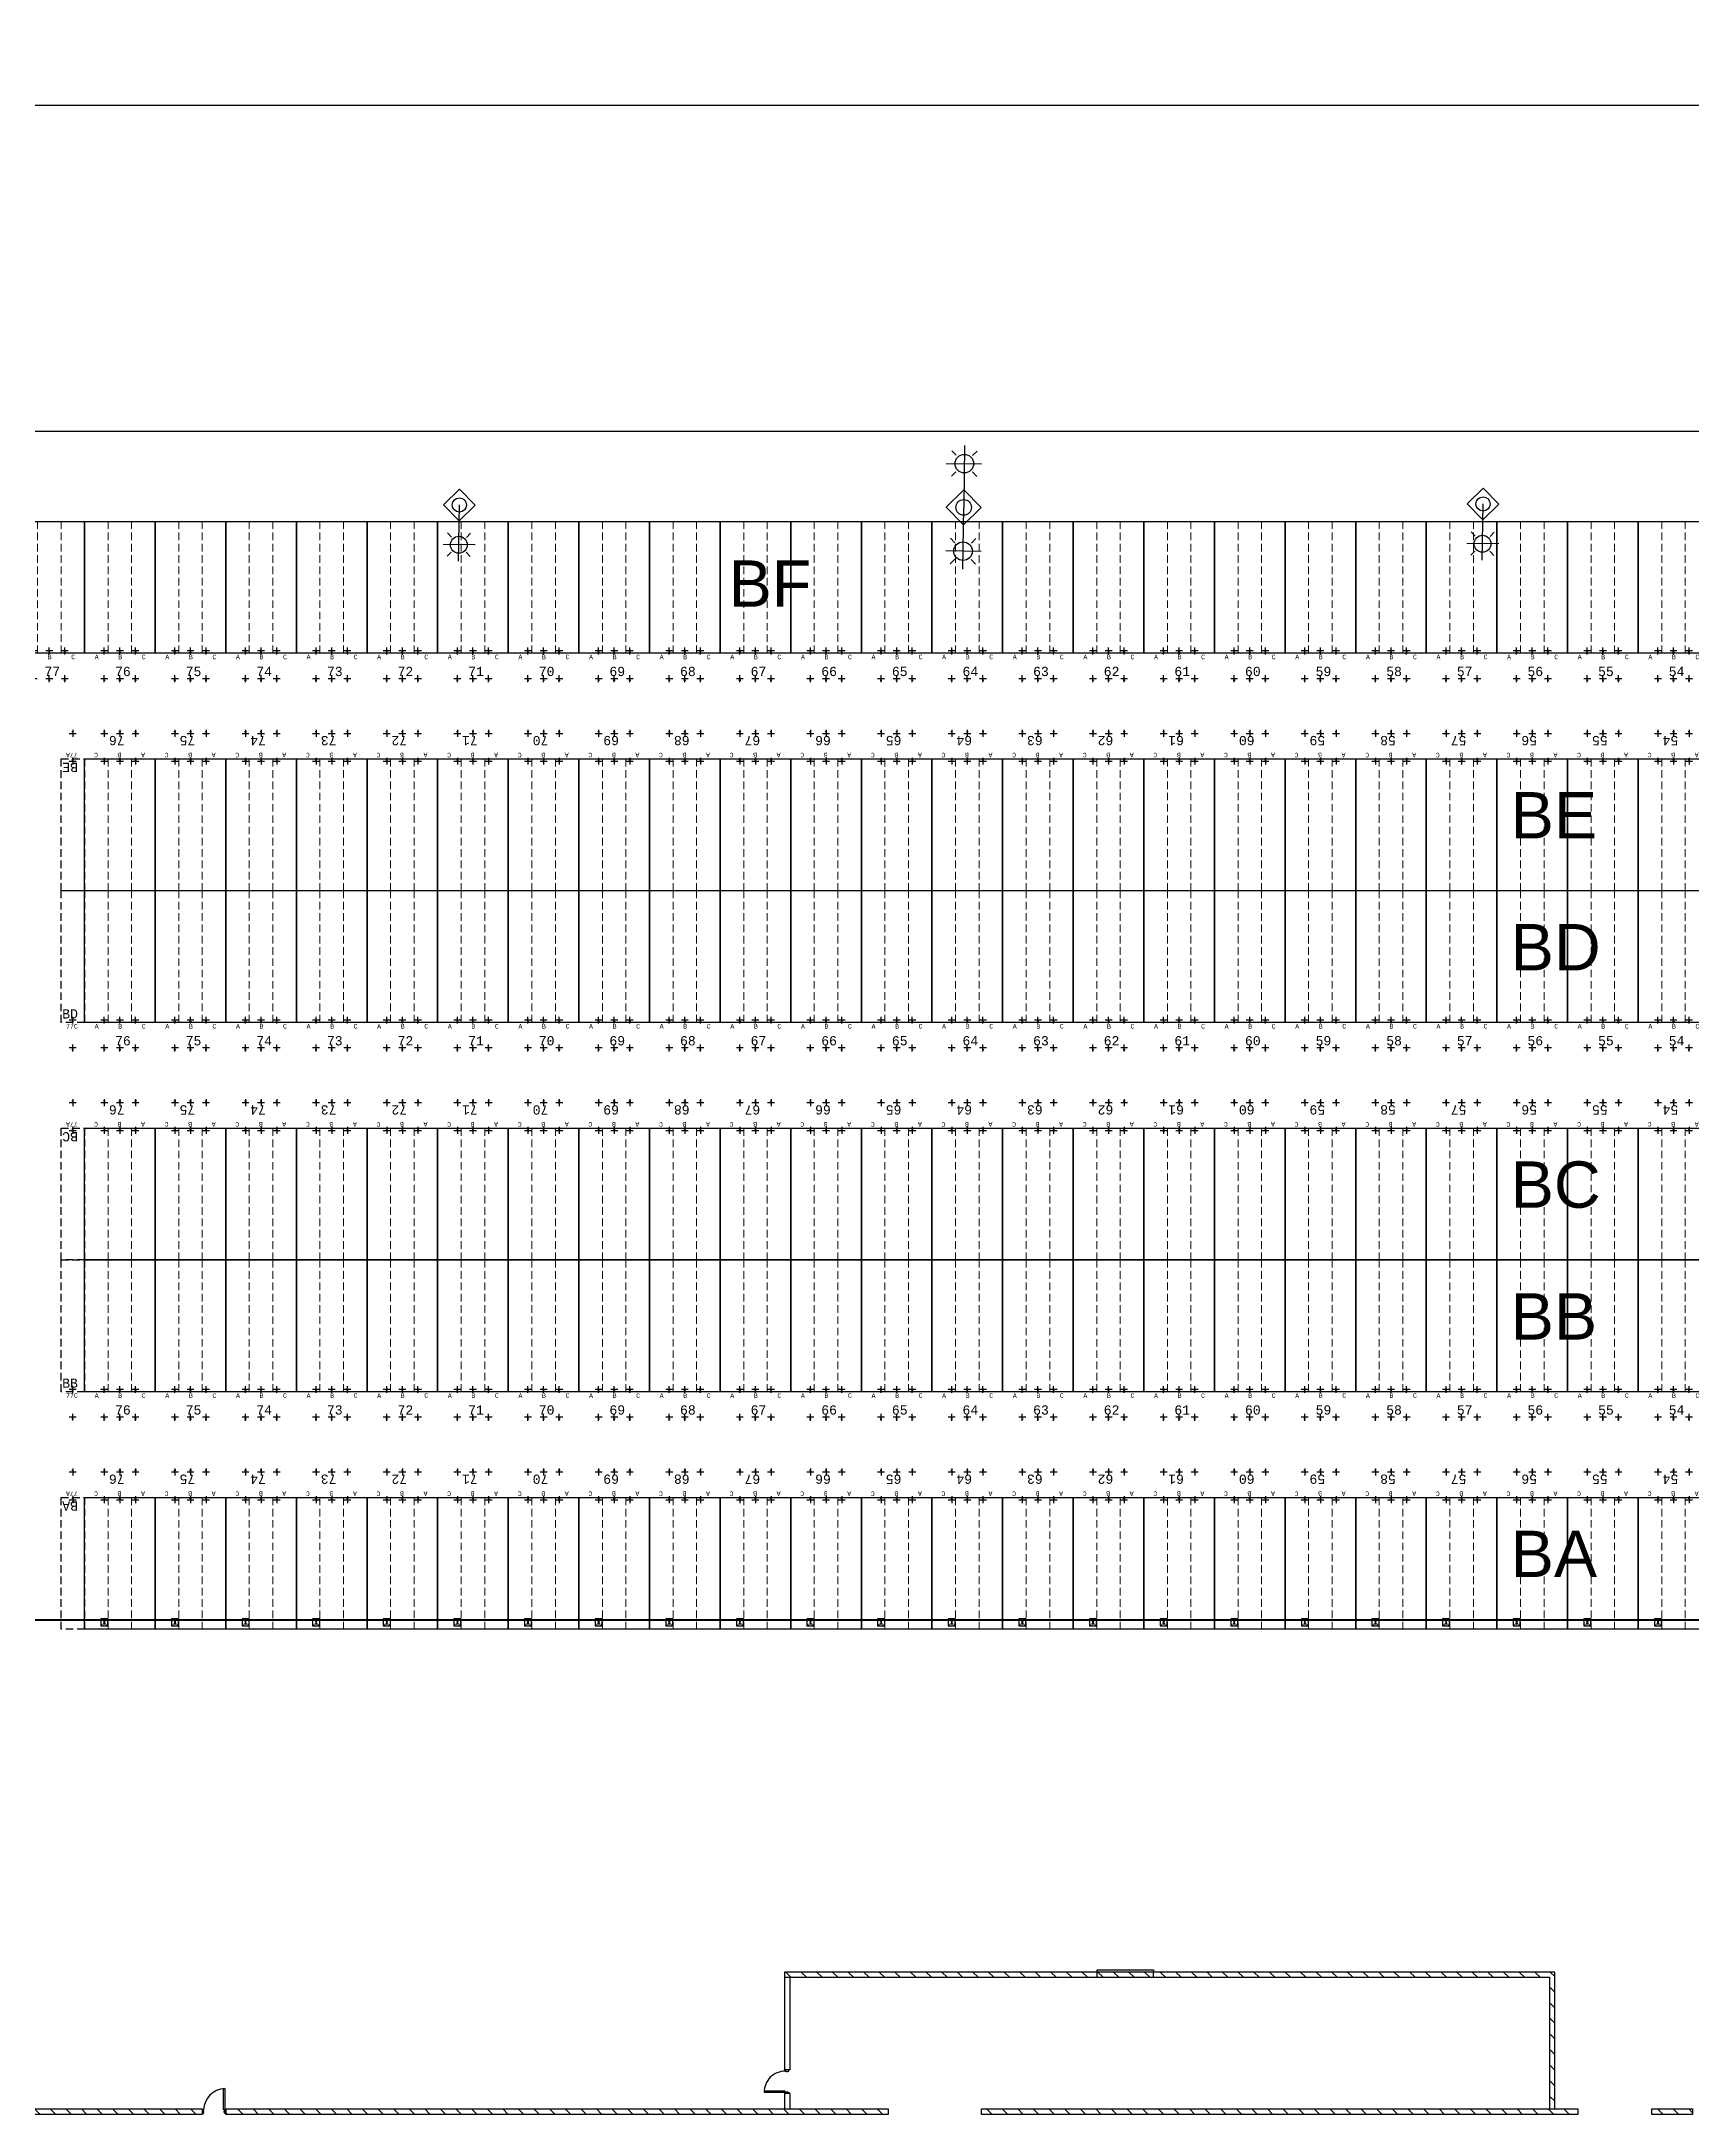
# Model space of a CAD drawing. Header units: inches. Extents: x -233729 to 737493, y -275239 to 196021.
# Drawn here: x 182026 to 253287, y -72686 to 16782 of the extents above; entities that cross this region are included whole.
import ezdxf

# ---------------------------------------------------------------- set-up
doc = ezdxf.new("R2010")
doc.units = ezdxf.units.IN
doc.header["$MEASUREMENT"] = 0
doc.linetypes.add('DASHDOT', pattern=[1.1, 0.7, -0.19, 0.02, -0.19])
doc.linetypes.add('DASHED', pattern=[0.75, 0.5, -0.25])
for name, color, linetype in [('_FL_EXT_ELECTRICAL', 252, 'Continuous'), ('_FL_FAC_SAFETY', 2, 'Continuous'), ('_FL_FAC_WALLS', 252, 'Continuous'), ('Bin location transponder', 250, 'Continuous'), ('WF_numbers', 6, 'Continuous')]:
    doc.layers.add(name, color=color, linetype=linetype)
for name, color, linetype, lineweight in [('WF buffer', 1, 'DASHED', 30), ('WF dimensions', 3, 'Continuous', 30), ('WF dimentions', 3, 'Continuous', 30), ('WF transponder', 3, 'Continuous', 30), ('WF_bay', 5, 'Continuous', 30), ('WF_sketch_stock_areas', 30, 'Continuous', 30), ('WF_text', 252, 'Continuous', 30)]:
    doc.layers.add(name, color=color, linetype=linetype, lineweight=lineweight)
doc.styles.add('WF_txt', font='consola.ttf')
doc.styles.add('WF_txt_notes', font='arial.ttf')
doc.dimstyles.new('DIM_50', dxfattribs={"dimscale": 50, "dimtxt": 5, "dimasz": 5, "dimexe": 2, "dimexo": 2, "dimgap": 1.1, "dimtad": 1, "dimtoh": 1, "dimdec": 3, "dimlfac": 0.001, "dimdsep": 46, "dimtxsty": 'WF_txt', "dimcen": 3, "dimclrd": 256, "dimclre": 256, "dimclrt": 7, "dimadec": 1, "dimazin": 0, "dimtfac": 1, "dimtdec": 3, "dimtmove": 0, "dimatfit": 3, "dimfxl": 10, "dimtolj": 1, "dimtzin": 0, "dimlwd": -1, "dimlwe": -1, "dimarcsym": 0})
pattern_1 = [(135, (830121.37, -942425.77), (-336.7596, -336.7596), [])]

# ---------------------------------------------------------------- blocks, each defined once
blk = doc.blocks.new('*U155')
at = {"color": 0}
for points in [[(1165, 896), (1165, 845), (250, 845), (250, 896)], [(1216, 896), (1165, 896), (1165, 947), (1317, 947), (1317, 896), (1279, 896), (1279, 880), (1216, 880)], [(1216, -19), (1165, -19), (1165, -69), (1317, -69), (1317, -19), (1279, -19), (1279, -3), (1216, -3)]]:
    blk.add_lwpolyline(points, close=True, dxfattribs=at)
blk.add_arc((1201, 932), 951, 182.19014, 267.80986, dxfattribs=at)
blk = doc.blocks.new('DOOR')
at = {"layer": '_FL_FAC_WALLS', "color": 0}
for p, q in [((35115, 41535), (35115, 41585)), ((35115, 41585), (35268, 41585)), ((35153, 41535), (35115, 41535)), ((35153, 41519), (35153, 41535)), ((35217, 41519), (35153, 41519)), ((35268, 41535), (35217, 41535)), ((35217, 41535), (35217, 41519)), ((35268, 41585), (35268, 41519)), ((36182, 41535), (35268, 41535)), ((35268, 41535), (35268, 41484)), ((35268, 41519), (35268, 41535)), ((35268, 41484), (36182, 41484)), ((36182, 41484), (36182, 41535)), ((35153, 40620), (35115, 40620)), ((35115, 40620), (35115, 40569)), ((35115, 40569), (35268, 40569)), ((35217, 40636), (35153, 40636)), ((35153, 40636), (35153, 40620)), ((35217, 40620), (35217, 40636)), ((35268, 40620), (35217, 40620)), ((35268, 40569), (35268, 40620))]:
    blk.add_line(p, q, dxfattribs=at)
blk.add_arc((35268, 41535), 914, 270, 0, dxfattribs=at)
blk = doc.blocks.new('FL_Building')
at = {"transparency": 33554687}
h = blk.add_hatch(dxfattribs=at)
h.set_pattern_fill('ANSI31', color=253, scale=150, angle=90)
h.set_pattern_definition([(135, (830121.37, -942489.27), (-336.7596, -336.7596), [])])
h.paths.add_polyline_path([(2134012, -151044), (2134012, -156724), (2134241, -156724), (2134241, -150815), (2134012, -150815), (2101221, -150815), (2100992, -150815), (2100992, -150999), (2101221, -150999), (2101221, -151044)])
h = blk.add_hatch(dxfattribs=at)
h.set_pattern_fill('ANSI31', color=253, scale=150, angle=90)
h.set_pattern_definition(pattern_1)
h.paths.add_polyline_path([(2041124, -156724), (2075868, -156724), (2075868, -156966), (2041124, -156966)])
h = blk.add_hatch(dxfattribs=at)
h.set_pattern_fill('ANSI31', color=253, scale=150, angle=90)
h.set_pattern_definition(pattern_1)
h.paths.add_polyline_path([(2076884, -156724), (2105466, -156724), (2105466, -156966), (2076884, -156966)])
h = blk.add_hatch(dxfattribs=at)
h.set_pattern_fill('ANSI31', color=253, scale=150, angle=90)
h.set_pattern_definition(pattern_1)
h.paths.add_polyline_path([(2109504, -156724), (2135234, -156724), (2135234, -156966), (2109504, -156966)])
h = blk.add_hatch(dxfattribs=at)
h.set_pattern_fill('ANSI31', color=253, scale=150, angle=90)
h.set_pattern_definition(pattern_1)
h.paths.add_polyline_path([(2138435, -156724), (2140187, -156724), (2140187, -156966), (2138435, -156966)])
at = {"color": 0}
for p, q in [((2100992, -151044), (2100992, -155040)), ((2101221, -151044), (2101221, -155040)), ((2100992, -156056), (2100992, -156724)), ((2101221, -156056), (2101221, -156724))]:
    blk.add_line(p, q, dxfattribs=at)
for p, q in [((2114489, -150815), (2114489, -150714)), ((2114489, -150714), (2116927, -150714)), ((2114489, -151044), (2114489, -150815)), ((2116927, -150714), (2116927, -150815)), ((2116927, -151044), (2116927, -150815)), ((2101221, -155040), (2100992, -155040)), ((2101221, -156056), (2100992, -156056))]:
    blk.add_line(p, q)
for points in [[(2134012, -151044), (2134012, -156724), (2134241, -156724), (2134241, -150815), (2134012, -150815), (2101221, -150815), (2100992, -150815), (2100992, -151044), (2101221, -151044), (2101221, -151044)], [(2041124, -156724), (2075868, -156724), (2075868, -156966), (2041124, -156966)], [(2076884, -156724), (2105466, -156724), (2105466, -156966), (2076884, -156966)], [(2109504, -156724), (2135234, -156724), (2135234, -156966), (2109504, -156966)], [(2138435, -156724), (2140187, -156724), (2140187, -156966), (2138435, -156966)]]:
    blk.add_lwpolyline(points, close=True, dxfattribs=at)
at = {"color": 0, "rotation": 270}
blk.add_blockref('*U155', (2075938, -155598), dxfattribs=at)
at = {"layer": '_FL_FAC_WALLS', "linetype": 'DASHDOT', "rotation": 179.9999999999999}
blk.add_blockref('DOOR', (2136298, -114471), dxfattribs=at)
blk = doc.blocks.new('A$C667968a6')
at = {"layer": '_FL_FAC_WALLS', "linetype": 'Continuous', "lineweight": -3}
blk.add_blockref('FL_Building', (-2249814, 156686), dxfattribs=at)
blk = doc.blocks.new('LS1')
at = {"color": 0}
for p, q in [((-0.0531, 0.2353), (-0.0342, 0.2164)), ((0, 0.2573), (0, 0)), ((0.0531, 0.2353), (0.0342, 0.2164)), ((-0.0751, 0.1822), (0.0722, 0.1822)), ((-0.0342, 0.148), (-0.0531, 0.1291)), ((0.0342, 0.148), (0.0531, 0.1291))]:
    blk.add_line(p, q, dxfattribs=at)
at = {"color": 0, "flags": 128}
blk.add_lwpolyline([(0, 0.0726), (-0.0726, 0), (0, -0.0726), (0.0726, 0)], close=True, dxfattribs=at)
at = {"color": 0}
for centre, radius in [((0, 0.1822), 0.0387), ((0, 0), 0.0324)]:
    blk.add_circle(centre, radius, dxfattribs=at)
blk = doc.blocks.new('*U12', base_point=(1597861.429, 828707.244, 567.354))
at = {"xscale": 30.92178326998604, "yscale": 30.92178326998604, "zscale": 30.92178326998604, "rotation": 260}
blk.add_blockref('LS1', (1597861.429, 828707.244, 567.354), dxfattribs=at)
blk = doc.blocks.new('*U15', base_point=(1597884.382, 828850.374, 561.284))
at = {"xscale": 30.92178326998604, "yscale": 30.92178326998604, "zscale": 30.92178326998604, "rotation": 260}
blk.add_blockref('LS1', (1597884.382, 828850.374, 561.284), dxfattribs=at)
blk = doc.blocks.new('LS2')
for p, q in [((-0.0751, 0.1822), (0.0722, 0.1822)), ((-0.0531, 0.2353), (-0.0342, 0.2164)), ((0, 0.2573), (0, 0)), ((0.0531, 0.2353), (0.0342, 0.2164)), ((-0.0342, 0.148), (-0.0531, 0.1291)), ((0.0342, 0.148), (0.0531, 0.1291)), ((0, -0.2573), (0, 0)), ((-0.0342, -0.148), (-0.0531, -0.1291)), ((0.0342, -0.148), (0.0531, -0.1291)), ((0.0751, -0.1822), (-0.0722, -0.1822)), ((-0.0531, -0.2353), (-0.0342, -0.2164)), ((0.0531, -0.2353), (0.0342, -0.2164))]:
    blk.add_line(p, q)
at = {"flags": 128}
blk.add_lwpolyline([(0, 0.0726), (-0.0726, 0), (0, -0.0726), (0.0726, 0)], close=True, dxfattribs=at)
for centre, radius in [((0, 0.1822), 0.0387), ((0, 0), 0.0324), ((0, -0.1822), 0.0387)]:
    blk.add_circle(centre, radius)
blk = doc.blocks.new('*U16', base_point=(1597873.149, 828777.689, 568.179))
at = {"xscale": 34.01107394007052, "yscale": 34.01107394007052, "zscale": 34.01107394007052, "rotation": 260}
blk.add_blockref('LS2', (1597873.149, 828777.689, 568.179), dxfattribs=at)
blk = doc.blocks.new('Ext. Safety Rail_Top')
at = {"color": 0}
for points in [[(51, 279.9), (51, 228.9), (-115875, 228.9), (-115875, 279.9)], [(-79095.6, 0), (-79095.6, 304.8), (-79400.4, 304.8), (-79400.4, 0)], [(-76047.6, 0), (-76047.6, 304.8), (-76352.4, 304.8), (-76352.4, 0)], [(-72999.6, 0), (-72999.6, 304.8), (-73304.4, 304.8), (-73304.4, 0)], [(-69951.6, 0), (-69951.6, 304.8), (-70256.4, 304.8), (-70256.4, 0)], [(-66903.6, 0), (-66903.6, 304.8), (-67208.4, 304.8), (-67208.4, 0)], [(-63855.6, 0), (-63855.6, 304.8), (-64160.4, 304.8), (-64160.4, 0)], [(-60807.6, 0), (-60807.6, 304.8), (-61112.4, 304.8), (-61112.4, 0)], [(-57759.6, 0), (-57759.6, 304.8), (-58064.4, 304.8), (-58064.4, 0)], [(-54711.6, 0), (-54711.6, 304.8), (-55016.4, 304.8), (-55016.4, 0)], [(-51663.6, 0), (-51663.6, 304.8), (-51968.4, 304.8), (-51968.4, 0)], [(-48615.6, 0), (-48615.6, 304.8), (-48920.4, 304.8), (-48920.4, 0)], [(-45567.6, 0), (-45567.6, 304.8), (-45872.4, 304.8), (-45872.4, 0)], [(-42519.6, 0), (-42519.6, 304.8), (-42824.4, 304.8), (-42824.4, 0)], [(-39471.6, 0), (-39471.6, 304.8), (-39776.4, 304.8), (-39776.4, 0)], [(-36423.6, 0), (-36423.6, 304.8), (-36728.4, 304.8), (-36728.4, 0)], [(-33375.6, 0), (-33375.6, 304.8), (-33680.4, 304.8), (-33680.4, 0)], [(-30327.6, 0), (-30327.6, 304.8), (-30632.4, 304.8), (-30632.4, 0)], [(-27279.6, 0), (-27279.6, 304.8), (-27584.4, 304.8), (-27584.4, 0)], [(-24231.6, 0), (-24231.6, 304.8), (-24536.4, 304.8), (-24536.4, 0)], [(-21183.6, 0), (-21183.6, 304.8), (-21488.4, 304.8), (-21488.4, 0)], [(-18135.6, 0), (-18135.6, 304.8), (-18440.4, 304.8), (-18440.4, 0)], [(-15087.6, 0), (-15087.6, 304.8), (-15392.4, 304.8), (-15392.4, 0)], [(-12039.6, 0), (-12039.6, 304.8), (-12344.4, 304.8), (-12344.4, 0)]]:
    blk.add_lwpolyline(points, close=True, dxfattribs=at)
for points in [[(-79299, 83.01), (-79256.92, 83.01, 0.41421356), (-79250.92, 89.01), (-79250.92, 215.79, 0.41421356), (-79256.92, 221.79), (-79299, 221.79), (-79299, 228.9), (-79197, 228.9), (-79197, 221.79), (-79239.08, 221.79, 0.41421356), (-79245.08, 215.79), (-79245.08, 89.01, 0.41421356), (-79239.08, 83.01), (-79197, 83.01), (-79197, 75.9), (-79299, 75.9)], [(-76251, 83.01), (-76208.92, 83.01, 0.41421356), (-76202.92, 89.01), (-76202.92, 215.79, 0.41421356), (-76208.92, 221.79), (-76251, 221.79), (-76251, 228.9), (-76149, 228.9), (-76149, 221.79), (-76191.08, 221.79, 0.41421356), (-76197.08, 215.79), (-76197.08, 89.01, 0.41421356), (-76191.08, 83.01), (-76149, 83.01), (-76149, 75.9), (-76251, 75.9)], [(-73203, 83.01), (-73160.92, 83.01, 0.41421356), (-73154.92, 89.01), (-73154.92, 215.79, 0.41421356), (-73160.92, 221.79), (-73203, 221.79), (-73203, 228.9), (-73101, 228.9), (-73101, 221.79), (-73143.08, 221.79, 0.41421356), (-73149.08, 215.79), (-73149.08, 89.01, 0.41421356), (-73143.08, 83.01), (-73101, 83.01), (-73101, 75.9), (-73203, 75.9)], [(-70155, 83.01), (-70112.92, 83.01, 0.41421356), (-70106.92, 89.01), (-70106.92, 215.79, 0.41421356), (-70112.92, 221.79), (-70155, 221.79), (-70155, 228.9), (-70053, 228.9), (-70053, 221.79), (-70095.08, 221.79, 0.41421356), (-70101.08, 215.79), (-70101.08, 89.01, 0.41421356), (-70095.08, 83.01), (-70053, 83.01), (-70053, 75.9), (-70155, 75.9)], [(-67107, 83.01), (-67064.92, 83.01, 0.41421356), (-67058.92, 89.01), (-67058.92, 215.79, 0.41421356), (-67064.92, 221.79), (-67107, 221.79), (-67107, 228.9), (-67005, 228.9), (-67005, 221.79), (-67047.08, 221.79, 0.41421356), (-67053.08, 215.79), (-67053.08, 89.01, 0.41421356), (-67047.08, 83.01), (-67005, 83.01), (-67005, 75.9), (-67107, 75.9)], [(-64059, 83.01), (-64016.92, 83.01, 0.41421356), (-64010.92, 89.01), (-64010.92, 215.79, 0.41421356), (-64016.92, 221.79), (-64059, 221.79), (-64059, 228.9), (-63957, 228.9), (-63957, 221.79), (-63999.08, 221.79, 0.41421356), (-64005.08, 215.79), (-64005.08, 89.01, 0.41421356), (-63999.08, 83.01), (-63957, 83.01), (-63957, 75.9), (-64059, 75.9)], [(-61011, 83.01), (-60968.92, 83.01, 0.41421356), (-60962.92, 89.01), (-60962.92, 215.79, 0.41421356), (-60968.92, 221.79), (-61011, 221.79), (-61011, 228.9), (-60909, 228.9), (-60909, 221.79), (-60951.08, 221.79, 0.41421356), (-60957.08, 215.79), (-60957.08, 89.01, 0.41421356), (-60951.08, 83.01), (-60909, 83.01), (-60909, 75.9), (-61011, 75.9)], [(-57963, 83.01), (-57920.92, 83.01, 0.41421356), (-57914.92, 89.01), (-57914.92, 215.79, 0.41421356), (-57920.92, 221.79), (-57963, 221.79), (-57963, 228.9), (-57861, 228.9), (-57861, 221.79), (-57903.08, 221.79, 0.41421356), (-57909.08, 215.79), (-57909.08, 89.01, 0.41421356), (-57903.08, 83.01), (-57861, 83.01), (-57861, 75.9), (-57963, 75.9)], [(-54915, 83.01), (-54872.92, 83.01, 0.41421356), (-54866.92, 89.01), (-54866.92, 215.79, 0.41421356), (-54872.92, 221.79), (-54915, 221.79), (-54915, 228.9), (-54813, 228.9), (-54813, 221.79), (-54855.08, 221.79, 0.41421356), (-54861.08, 215.79), (-54861.08, 89.01, 0.41421356), (-54855.08, 83.01), (-54813, 83.01), (-54813, 75.9), (-54915, 75.9)], [(-51867, 83.01), (-51824.92, 83.01, 0.41421356), (-51818.92, 89.01), (-51818.92, 215.79, 0.41421356), (-51824.92, 221.79), (-51867, 221.79), (-51867, 228.9), (-51765, 228.9), (-51765, 221.79), (-51807.08, 221.79, 0.41421356), (-51813.08, 215.79), (-51813.08, 89.01, 0.41421356), (-51807.08, 83.01), (-51765, 83.01), (-51765, 75.9), (-51867, 75.9)], [(-48819, 83.01), (-48776.92, 83.01, 0.41421356), (-48770.92, 89.01), (-48770.92, 215.79, 0.41421356), (-48776.92, 221.79), (-48819, 221.79), (-48819, 228.9), (-48717, 228.9), (-48717, 221.79), (-48759.08, 221.79, 0.41421356), (-48765.08, 215.79), (-48765.08, 89.01, 0.41421356), (-48759.08, 83.01), (-48717, 83.01), (-48717, 75.9), (-48819, 75.9)], [(-45771, 83.01), (-45728.92, 83.01, 0.41421356), (-45722.92, 89.01), (-45722.92, 215.79, 0.41421356), (-45728.92, 221.79), (-45771, 221.79), (-45771, 228.9), (-45669, 228.9), (-45669, 221.79), (-45711.08, 221.79, 0.41421356), (-45717.08, 215.79), (-45717.08, 89.01, 0.41421356), (-45711.08, 83.01), (-45669, 83.01), (-45669, 75.9), (-45771, 75.9)], [(-42723, 83.01), (-42680.92, 83.01, 0.41421356), (-42674.92, 89.01), (-42674.92, 215.79, 0.41421356), (-42680.92, 221.79), (-42723, 221.79), (-42723, 228.9), (-42621, 228.9), (-42621, 221.79), (-42663.08, 221.79, 0.41421356), (-42669.08, 215.79), (-42669.08, 89.01, 0.41421356), (-42663.08, 83.01), (-42621, 83.01), (-42621, 75.9), (-42723, 75.9)], [(-39675, 83.01), (-39632.92, 83.01, 0.41421356), (-39626.92, 89.01), (-39626.92, 215.79, 0.41421356), (-39632.92, 221.79), (-39675, 221.79), (-39675, 228.9), (-39573, 228.9), (-39573, 221.79), (-39615.08, 221.79, 0.41421356), (-39621.08, 215.79), (-39621.08, 89.01, 0.41421356), (-39615.08, 83.01), (-39573, 83.01), (-39573, 75.9), (-39675, 75.9)], [(-36627, 83.01), (-36584.92, 83.01, 0.41421356), (-36578.92, 89.01), (-36578.92, 215.79, 0.41421356), (-36584.92, 221.79), (-36627, 221.79), (-36627, 228.9), (-36525, 228.9), (-36525, 221.79), (-36567.08, 221.79, 0.41421356), (-36573.08, 215.79), (-36573.08, 89.01, 0.41421356), (-36567.08, 83.01), (-36525, 83.01), (-36525, 75.9), (-36627, 75.9)], [(-33579, 83.01), (-33536.92, 83.01, 0.41421356), (-33530.92, 89.01), (-33530.92, 215.79, 0.41421356), (-33536.92, 221.79), (-33579, 221.79), (-33579, 228.9), (-33477, 228.9), (-33477, 221.79), (-33519.08, 221.79, 0.41421356), (-33525.08, 215.79), (-33525.08, 89.01, 0.41421356), (-33519.08, 83.01), (-33477, 83.01), (-33477, 75.9), (-33579, 75.9)], [(-30531, 83.01), (-30488.92, 83.01, 0.41421356), (-30482.92, 89.01), (-30482.92, 215.79, 0.41421356), (-30488.92, 221.79), (-30531, 221.79), (-30531, 228.9), (-30429, 228.9), (-30429, 221.79), (-30471.08, 221.79, 0.41421356), (-30477.08, 215.79), (-30477.08, 89.01, 0.41421356), (-30471.08, 83.01), (-30429, 83.01), (-30429, 75.9), (-30531, 75.9)], [(-27483, 83.01), (-27440.92, 83.01, 0.41421356), (-27434.92, 89.01), (-27434.92, 215.79, 0.41421356), (-27440.92, 221.79), (-27483, 221.79), (-27483, 228.9), (-27381, 228.9), (-27381, 221.79), (-27423.08, 221.79, 0.41421356), (-27429.08, 215.79), (-27429.08, 89.01, 0.41421356), (-27423.08, 83.01), (-27381, 83.01), (-27381, 75.9), (-27483, 75.9)], [(-24435, 83.01), (-24392.92, 83.01, 0.41421356), (-24386.92, 89.01), (-24386.92, 215.79, 0.41421356), (-24392.92, 221.79), (-24435, 221.79), (-24435, 228.9), (-24333, 228.9), (-24333, 221.79), (-24375.08, 221.79, 0.41421356), (-24381.08, 215.79), (-24381.08, 89.01, 0.41421356), (-24375.08, 83.01), (-24333, 83.01), (-24333, 75.9), (-24435, 75.9)], [(-21387, 83.01), (-21344.92, 83.01, 0.41421356), (-21338.92, 89.01), (-21338.92, 215.79, 0.41421356), (-21344.92, 221.79), (-21387, 221.79), (-21387, 228.9), (-21285, 228.9), (-21285, 221.79), (-21327.08, 221.79, 0.41421356), (-21333.08, 215.79), (-21333.08, 89.01, 0.41421356), (-21327.08, 83.01), (-21285, 83.01), (-21285, 75.9), (-21387, 75.9)], [(-18339, 83.01), (-18296.92, 83.01, 0.41421356), (-18290.92, 89.01), (-18290.92, 215.79, 0.41421356), (-18296.92, 221.79), (-18339, 221.79), (-18339, 228.9), (-18237, 228.9), (-18237, 221.79), (-18279.08, 221.79, 0.41421356), (-18285.08, 215.79), (-18285.08, 89.01, 0.41421356), (-18279.08, 83.01), (-18237, 83.01), (-18237, 75.9), (-18339, 75.9)], [(-15291, 83.01), (-15248.92, 83.01, 0.41421356), (-15242.92, 89.01), (-15242.92, 215.79, 0.41421356), (-15248.92, 221.79), (-15291, 221.79), (-15291, 228.9), (-15189, 228.9), (-15189, 221.79), (-15231.08, 221.79, 0.41421356), (-15237.08, 215.79), (-15237.08, 89.01, 0.41421356), (-15231.08, 83.01), (-15189, 83.01), (-15189, 75.9), (-15291, 75.9)], [(-12243, 83.01), (-12200.92, 83.01, 0.41421356), (-12194.92, 89.01), (-12194.92, 215.79, 0.41421356), (-12200.92, 221.79), (-12243, 221.79), (-12243, 228.9), (-12141, 228.9), (-12141, 221.79), (-12183.08, 221.79, 0.41421356), (-12189.08, 215.79), (-12189.08, 89.01, 0.41421356), (-12183.08, 83.01), (-12141, 83.01), (-12141, 75.9), (-12243, 75.9)]]:
    blk.add_lwpolyline(points, format="xyb", close=True, dxfattribs=at)
for centre in [(-79362.3, 266.7), (-79362.3, 38.1), (-79133.7, 266.7), (-79133.7, 38.1), (-76314.3, 266.7), (-76314.3, 38.1), (-76085.7, 266.7), (-76085.7, 38.1), (-73266.3, 266.7), (-73266.3, 38.1), (-73037.7, 266.7), (-73037.7, 38.1), (-70218.3, 266.7), (-70218.3, 38.1), (-69989.7, 266.7), (-69989.7, 38.1), (-67170.3, 266.7), (-67170.3, 38.1), (-66941.7, 266.7), (-66941.7, 38.1), (-64122.3, 266.7), (-64122.3, 38.1), (-63893.7, 266.7), (-63893.7, 38.1), (-61074.3, 266.7), (-61074.3, 38.1), (-60845.7, 266.7), (-60845.7, 38.1), (-58026.3, 266.7), (-58026.3, 38.1), (-57797.7, 266.7), (-57797.7, 38.1), (-54978.3, 266.7), (-54978.3, 38.1), (-54749.7, 266.7), (-54749.7, 38.1), (-51930.3, 266.7), (-51930.3, 38.1), (-51701.7, 266.7), (-51701.7, 38.1), (-48882.3, 266.7), (-48882.3, 38.1), (-48653.7, 266.7), (-48653.7, 38.1), (-45834.3, 266.7), (-45834.3, 38.1), (-45605.7, 266.7), (-45605.7, 38.1), (-42786.3, 266.7), (-42786.3, 38.1), (-42557.7, 266.7), (-42557.7, 38.1), (-39738.3, 266.7), (-39738.3, 38.1), (-39509.7, 266.7), (-39509.7, 38.1), (-36690.3, 266.7), (-36690.3, 38.1), (-36461.7, 266.7), (-36461.7, 38.1), (-33642.3, 266.7), (-33642.3, 38.1), (-33413.7, 266.7), (-33413.7, 38.1), (-30594.3, 266.7), (-30594.3, 38.1), (-30365.7, 266.7), (-30365.7, 38.1), (-27546.3, 266.7), (-27546.3, 38.1), (-27317.7, 266.7), (-27317.7, 38.1), (-24498.3, 266.7), (-24498.3, 38.1), (-24269.7, 266.7), (-24269.7, 38.1), (-21450.3, 266.7), (-21450.3, 38.1), (-21221.7, 266.7), (-21221.7, 38.1), (-18402.3, 266.7), (-18402.3, 38.1), (-18173.7, 266.7), (-18173.7, 38.1), (-15354.3, 266.7), (-15354.3, 38.1), (-15125.7, 266.7), (-15125.7, 38.1), (-12306.3, 266.7), (-12306.3, 38.1), (-12077.7, 266.7), (-12077.7, 38.1)]:
    blk.add_circle(centre, 12.7, dxfattribs=at)
blk = doc.blocks.new('Bin location transponder')
at = {"layer": 'Bin location transponder', "color": 3, "lineweight": 30}
for p, q in [((-600, 0), (600, 0)), ((-150, 300), (150, 300)), ((0, 600), (0, -600))]:
    blk.add_line(p, q, dxfattribs=at)
blk = doc.blocks.new('WF 120x224in bay')
at = {"layer": 'WF_bay', "linetype": 'DASHED', "lineweight": 5, "ltscale": 650}
for p, q in [((1016, 5690), (1016, 0)), ((2032, 5690), (2032, 0))]:
    blk.add_line(p, q, dxfattribs=at)
at = {"layer": 'WF_bay'}
blk.add_lwpolyline([(0, 5690), (3048, 5690), (3048, 0), (0, 0)], close=True, dxfattribs=at)
at = {"layer": 'WF transponder', "xscale": 0.25, "yscale": 0.25, "zscale": 0.25, "rotation": 180.0000000062352}
for p in [(850, 100), (1524, 100), (2198, 100), (850, -1100), (1524, -1100), (2198, -1100)]:
    blk.add_blockref('Bin location transponder', p, dxfattribs=at)
at = {"layer": 'WF_numbers', "linetype": 'DASHED', "char_height": 200, "attachment_point": 1, "rotation": 0, "style": 'WF_txt'}
for s, insert in [('A', (439, -62, -723)), ('B', (1455, -62, -723)), ('C', (2471, -62, -723))]:
    blk.add_mtext_dynamic_manual_height_columns(s, width=423.53, gutter_width=2118, heights=[0], dxfattribs=dict(at, insert=insert))
blk = doc.blocks.new('WF 40x224in buffer')
at = {"layer": 'WF buffer', "ltscale": 650}
blk.add_lwpolyline([(0, 5690), (1016, 5690), (1016, 0), (0, 0)], close=True, dxfattribs=at)
at = {"layer": 'WF transponder', "xscale": 0.25, "yscale": 0.25, "zscale": 0.25, "rotation": 180.0000000062352}
for p in [(508, 100), (508, -1100)]:
    blk.add_blockref('Bin location transponder', p, dxfattribs=at)
blk = doc.blocks.new('*D195')
at = {"layer": 'WF dimentions', "transparency": 16777216}
for p, q in [((-233, -3519), (-233, 70)), ((351372, -3834), (351372, 70)), ((17, -30), (351122, -30))]:
    blk.add_line(p, q, dxfattribs=at)
for points in [[(17, 12), (17, -71), (-233, -30)], [(351122, 12), (351122, -71), (351372, -30)]]:
    blk.add_solid(points, dxfattribs=at)
at = {"layer": 'WF dimentions', "color": 7, "transparency": 16777216, "char_height": 250, "attachment_point": 5, "style": 'WF_txt'}
for s, insert in [('\\A1;351.605', (175569, 154)), ('\\A1;[1153\'-6 3/4"]', (175569, -263))]:
    blk.add_mtext(s, dxfattribs=dict(at, insert=insert))
blk = doc.blocks.new('*D490')
at = {"layer": 'WF dimensions', "transparency": 16777216}
for p, q in [((387698, 16532), (387698, 14289)), ((387798, 16782), (387798, 16782)), ((100, 14039), (387798, 14039))]:
    blk.add_line(p, q, dxfattribs=at)
for points in [[(387656, 16532), (387739, 16532), (387698, 16782)], [(387656, 14289), (387739, 14289), (387698, 14039)]]:
    blk.add_solid(points, dxfattribs=at)
at = {"layer": 'WF dimensions', "color": 7, "transparency": 16777216, "char_height": 250, "attachment_point": 5, "rotation": 90, "style": 'WF_txt'}
for s, insert in [('\\A1;2.743', (387514, 15410)), ("\\A1;[9']", (387930, 15410))]:
    blk.add_mtext(s, dxfattribs=dict(at, insert=insert))

msp = doc.modelspace()

# ---------------------------------------------------------------- block references
msp.add_blockref('A$C667968a6', (362913.6874, -72406.61113, -162219.4368))
at = {"layer": '_FL_EXT_ELECTRICAL', "xscale": 304.8, "yscale": 304.8, "zscale": 304.8, "rotation": 279.165730897702}
for name, p in [('*U16', (221829.33813, -3327.06947, -155971.9512)), ('*U12', (200062.83079, -3220.65794, -156223.4112)), ('*U15', (244246.23517, -3178.18262, -158073.5472))]:
    msp.add_blockref(name, p, dxfattribs=at)
at = {"layer": '_FL_FAC_SAFETY'}
msp.add_blockref('Ext. Safety Rail_Top', (263987.11766, -51598.31113, -162219.4368), dxfattribs=at)
at = {"layer": 'WF_sketch_stock_areas'}
for name, p in [('WF 120x224in bay', (180837.5173, -9618.53724, -361.63265)), ('WF 120x224in bay', (183885.5173, -9618.53724, -361.63265)), ('WF 120x224in bay', (186933.5173, -9618.53724, -361.63265)), ('WF 120x224in bay', (189981.5173, -9618.53724, -361.63265)), ('WF 120x224in bay', (193029.5173, -9618.53724, -361.63265)), ('WF 120x224in bay', (196077.5173, -9618.53724, -361.63265)), ('WF 120x224in bay', (199125.5173, -9618.53724, -361.63265)), ('WF 120x224in bay', (202173.5173, -9618.53724, -361.63265)), ('WF 120x224in bay', (205221.5173, -9618.53724, -361.63265)), ('WF 120x224in bay', (208269.5173, -9618.53724, -361.63265)), ('WF 120x224in bay', (211317.5173, -9618.53724, -361.63265)), ('WF 120x224in bay', (214365.5173, -9618.53724, -361.63265)), ('WF 120x224in bay', (217413.5173, -9618.53724, -361.63265)), ('WF 120x224in bay', (220461.5173, -9618.53724, -361.63265)), ('WF 120x224in bay', (223509.5173, -9618.53724, -361.63265)), ('WF 120x224in bay', (226557.5173, -9618.53724, -361.63265)), ('WF 120x224in bay', (229605.5173, -9618.53724, -361.63265)), ('WF 120x224in bay', (232653.5173, -9618.53724, -361.63265)), ('WF 120x224in bay', (235701.5173, -9618.53724, -361.63265)), ('WF 120x224in bay', (238749.5173, -9618.53724, -361.63265)), ('WF 120x224in bay', (241797.5173, -9618.53724, -361.63265)), ('WF 120x224in bay', (244845.5173, -9618.53724, -361.63265)), ('WF 120x224in bay', (247893.5173, -9618.53724, -361.63265)), ('WF 120x224in bay', (250941.5173, -9618.53724, -361.63265)), ('WF 40x224in buffer', (182869.51746, -25557.03724, -361.63265)), ('WF 120x224in bay', (183885.5173, -25557.03724, -361.63265)), ('WF 120x224in bay', (186933.5173, -25557.03724, -361.63265)), ('WF 120x224in bay', (189981.5173, -25557.03724, -361.63265)), ('WF 120x224in bay', (193029.5173, -25557.03724, -361.63265)), ('WF 120x224in bay', (196077.5173, -25557.03724, -361.63265)), ('WF 120x224in bay', (199125.5173, -25557.03724, -361.63265)), ('WF 120x224in bay', (202173.5173, -25557.03724, -361.63265)), ('WF 120x224in bay', (205221.5173, -25557.03724, -361.63265)), ('WF 120x224in bay', (208269.5173, -25557.03724, -361.63265)), ('WF 120x224in bay', (211317.5173, -25557.03724, -361.63265)), ('WF 120x224in bay', (214365.5173, -25557.03724, -361.63265)), ('WF 120x224in bay', (217413.5173, -25557.03724, -361.63265)), ('WF 120x224in bay', (220461.5173, -25557.03724, -361.63265)), ('WF 120x224in bay', (223509.5173, -25557.03724, -361.63265)), ('WF 120x224in bay', (226557.5173, -25557.03724, -361.63265)), ('WF 120x224in bay', (229605.5173, -25557.03724, -361.63265)), ('WF 120x224in bay', (232653.5173, -25557.03724, -361.63265)), ('WF 120x224in bay', (235701.5173, -25557.03724, -361.63265)), ('WF 120x224in bay', (238749.5173, -25557.03724, -361.63265)), ('WF 120x224in bay', (241797.5173, -25557.03724, -361.63265)), ('WF 120x224in bay', (244845.5173, -25557.03724, -361.63265)), ('WF 120x224in bay', (247893.5173, -25557.03724, -361.63265)), ('WF 120x224in bay', (250941.5173, -25557.03724, -361.63265)), ('WF 40x224in buffer', (182869.51731, -41490.49717, -40388.8241)), ('WF 120x224in bay', (183885.5173, -41495.53724, -361.63265)), ('WF 120x224in bay', (186933.5173, -41495.53724, -361.63265)), ('WF 120x224in bay', (189981.5173, -41495.53724, -361.63265)), ('WF 120x224in bay', (193029.5173, -41495.53724, -361.63265)), ('WF 120x224in bay', (196077.5173, -41495.53724, -361.63265)), ('WF 120x224in bay', (199125.5173, -41495.53724, -361.63265)), ('WF 120x224in bay', (202173.5173, -41495.53724, -361.63265)), ('WF 120x224in bay', (205221.5173, -41495.53724, -361.63265)), ('WF 120x224in bay', (208269.5173, -41495.53724, -361.63265)), ('WF 120x224in bay', (211317.5173, -41495.53724, -361.63265)), ('WF 120x224in bay', (214365.5173, -41495.53724, -361.63265)), ('WF 120x224in bay', (217413.5173, -41495.53724, -361.63265)), ('WF 120x224in bay', (220461.5173, -41495.53724, -361.63265)), ('WF 120x224in bay', (223509.5173, -41495.53724, -361.63265)), ('WF 120x224in bay', (226557.5173, -41495.53724, -361.63265)), ('WF 120x224in bay', (229605.5173, -41495.53724, -361.63265)), ('WF 120x224in bay', (232653.5173, -41495.53724, -361.63265)), ('WF 120x224in bay', (235701.5173, -41495.53724, -361.63265)), ('WF 120x224in bay', (238749.5173, -41495.53724, -361.63265)), ('WF 120x224in bay', (241797.5173, -41495.53724, -361.63265)), ('WF 120x224in bay', (244845.5173, -41495.53724, -361.63265)), ('WF 120x224in bay', (247893.5173, -41495.53724, -361.63265)), ('WF 120x224in bay', (250941.5173, -41495.53724, -361.63265))]:
    msp.add_blockref(name, p, dxfattribs=at)
for name, p, rotation in [('WF 40x224in buffer', (183885.51746, -14177.83724, -361.63265), 179.9999999997791), ('WF 120x224in bay', (186933.51746, -14177.83724, -361.63265), 179.9999999999968), ('WF 120x224in bay', (189981.51746, -14177.83724, -361.63265), 179.9999999999968), ('WF 120x224in bay', (193029.51746, -14177.83724, -361.63265), 179.9999999999968), ('WF 120x224in bay', (196077.51746, -14177.83724, -361.63265), 179.9999999999968), ('WF 120x224in bay', (199125.51746, -14177.83724, -361.63265), 179.9999999999968), ('WF 120x224in bay', (202173.51746, -14177.83724, -361.63265), 179.9999999999968), ('WF 120x224in bay', (205221.51746, -14177.83724, -361.63265), 179.9999999999968), ('WF 120x224in bay', (208269.51746, -14177.83724, -361.63265), 179.9999999999968), ('WF 120x224in bay', (211317.51746, -14177.83724, -361.63265), 179.9999999999968), ('WF 120x224in bay', (214365.51746, -14177.83724, -361.63265), 179.9999999999968), ('WF 120x224in bay', (217413.51746, -14177.83724, -361.63265), 179.9999999999968), ('WF 120x224in bay', (220461.51746, -14177.83724, -361.63265), 179.9999999999968), ('WF 120x224in bay', (223509.51746, -14177.83724, -361.63265), 179.9999999999968), ('WF 120x224in bay', (226557.51746, -14177.83724, -361.63265), 179.9999999999968), ('WF 120x224in bay', (229605.51746, -14177.83724, -361.63265), 179.9999999999968), ('WF 120x224in bay', (232653.51746, -14177.83724, -361.63265), 179.9999999999968), ('WF 120x224in bay', (235701.51746, -14177.83724, -361.63265), 179.9999999999968), ('WF 120x224in bay', (238749.51746, -14177.83724, -361.63265), 179.9999999999968), ('WF 120x224in bay', (241797.51746, -14177.83724, -361.63265), 179.9999999999968), ('WF 120x224in bay', (244845.51746, -14177.83724, -361.63265), 179.9999999999968), ('WF 120x224in bay', (247893.51746, -14177.83724, -361.63265), 179.9999999999968), ('WF 120x224in bay', (250941.51746, -14177.83724, -361.63265), 179.9999999999968), ('WF 120x224in bay', (253989.51746, -14177.83724, -361.63265), 179.9999999999968), ('WF 40x224in buffer', (183885.51731, -30116.33721, -361.63265), 179.9999999971673), ('WF 120x224in bay', (186933.51731, -30116.33721, -361.63265), 179.9999999999968), ('WF 120x224in bay', (189981.51731, -30116.33721, -361.63265), 179.9999999999968), ('WF 120x224in bay', (193029.51731, -30116.33721, -361.63265), 179.9999999999968), ('WF 120x224in bay', (196077.51731, -30116.33721, -361.63265), 179.9999999999968), ('WF 120x224in bay', (199125.51731, -30116.33721, -361.63265), 179.9999999999968), ('WF 120x224in bay', (202173.51731, -30116.33721, -361.63265), 179.9999999999968), ('WF 120x224in bay', (205221.51731, -30116.33721, -361.63265), 179.9999999999968), ('WF 120x224in bay', (208269.51731, -30116.33721, -361.63265), 179.9999999999968), ('WF 120x224in bay', (211317.51731, -30116.33721, -361.63265), 179.9999999999968), ('WF 120x224in bay', (214365.51731, -30116.33721, -361.63265), 179.9999999999968), ('WF 120x224in bay', (217413.51731, -30116.33721, -361.63265), 179.9999999999968), ('WF 120x224in bay', (220461.51731, -30116.33721, -361.63265), 179.9999999999968), ('WF 120x224in bay', (223509.51731, -30116.33721, -361.63265), 179.9999999999968), ('WF 120x224in bay', (226557.51731, -30116.33721, -361.63265), 179.9999999999968), ('WF 120x224in bay', (229605.51731, -30116.33721, -361.63265), 179.9999999999968), ('WF 120x224in bay', (232653.51731, -30116.33721, -361.63265), 179.9999999999968), ('WF 120x224in bay', (235701.51731, -30116.33721, -361.63265), 179.9999999999968), ('WF 120x224in bay', (238749.51731, -30116.33721, -361.63265), 179.9999999999968), ('WF 120x224in bay', (241797.51731, -30116.33721, -361.63265), 179.9999999999968), ('WF 120x224in bay', (244845.51731, -30116.33721, -361.63265), 179.9999999999968), ('WF 120x224in bay', (247893.51731, -30116.33721, -361.63265), 179.9999999999968), ('WF 120x224in bay', (250941.51731, -30116.33721, -361.63265), 179.9999999999968), ('WF 120x224in bay', (253989.51731, -30116.33721, -361.63265), 179.9999999999968), ('WF 40x224in buffer', (183885.51731, -46054.83721, -361.63265), 179.9999999964261), ('WF 120x224in bay', (186933.51731, -46054.83721, -361.63265), 179.9999999999968), ('WF 120x224in bay', (189981.51731, -46054.83721, -361.63265), 179.9999999999968), ('WF 120x224in bay', (193029.51731, -46054.83721, -361.63265), 179.9999999999968), ('WF 120x224in bay', (196077.51731, -46054.83721, -361.63265), 179.9999999999968), ('WF 120x224in bay', (199125.51731, -46054.83721, -361.63265), 179.9999999999968), ('WF 120x224in bay', (202173.51731, -46054.83721, -361.63265), 179.9999999999968), ('WF 120x224in bay', (205221.51731, -46054.83721, -361.63265), 179.9999999999968), ('WF 120x224in bay', (208269.51731, -46054.83721, -361.63265), 179.9999999999968), ('WF 120x224in bay', (211317.51731, -46054.83721, -361.63265), 179.9999999999968), ('WF 120x224in bay', (214365.51731, -46054.83721, -361.63265), 179.9999999999968), ('WF 120x224in bay', (217413.51731, -46054.83721, -361.63265), 179.9999999999968), ('WF 120x224in bay', (220461.51731, -46054.83721, -361.63265), 179.9999999999968), ('WF 120x224in bay', (223509.51731, -46054.83721, -361.63265), 179.9999999999968), ('WF 120x224in bay', (226557.51731, -46054.83721, -361.63265), 179.9999999999968), ('WF 120x224in bay', (229605.51731, -46054.83721, -361.63265), 179.9999999999968), ('WF 120x224in bay', (232653.51731, -46054.83721, -361.63265), 179.9999999999968), ('WF 120x224in bay', (235701.51731, -46054.83721, -361.63265), 179.9999999999968), ('WF 120x224in bay', (238749.51731, -46054.83721, -361.63265), 179.9999999999968), ('WF 120x224in bay', (241797.51731, -46054.83721, -361.63265), 179.9999999999968), ('WF 120x224in bay', (244845.51731, -46054.83721, -361.63265), 179.9999999999968), ('WF 120x224in bay', (247893.51731, -46054.83721, -361.63265), 179.9999999999968), ('WF 120x224in bay', (250941.51731, -46054.83721, -361.63265), 179.9999999999968), ('WF 120x224in bay', (253989.51731, -46054.83721, -361.63265), 179.9999999999968)]:
    msp.add_blockref(name, p, dxfattribs=dict(at, rotation=rotation))

# ---------------------------------------------------------------- texts
at = {"layer": 'WF_numbers', "linetype": 'DASHED', "style": 'WF_txt'}
for s, insert, char_height, attachment_point in [('77', (182154.19754, -10206.46287, -361.63265), 400, 1), ('76', (185202.19754, -10206.46287, -361.63265), 400, 1), ('75', (188250.19754, -10206.46287, -361.63265), 400, 1), ('74', (191298.19754, -10206.46287, -361.63265), 400, 1), ('73', (194346.19754, -10206.46287, -361.63265), 400, 1), ('72', (197394.19754, -10206.46287, -361.63265), 400, 1), ('71', (200442.19754, -10206.46287, -361.63265), 400, 1), ('70', (203490.19754, -10206.46287, -361.63265), 400, 1), ('69', (206538.19754, -10206.46287, -361.63265), 400, 1), ('68', (209586.19754, -10206.46287, -361.63265), 400, 1), ('67', (212634.19754, -10206.46287, -361.63265), 400, 1), ('66', (215682.19754, -10206.46287, -361.63265), 400, 1), ('65', (218730.19754, -10206.46287, -361.63265), 400, 1), ('64', (221778.19754, -10206.46287, -361.63265), 400, 1), ('63', (224826.19754, -10206.46287, -361.63265), 400, 1), ('62', (227874.19754, -10206.46287, -361.63265), 400, 1), ('61', (230922.19754, -10206.46287, -361.63265), 400, 1), ('60', (233970.19754, -10206.46287, -361.63265), 400, 1), ('59', (237018.19754, -10206.46287, -361.63265), 400, 1), ('58', (240066.19754, -10206.46287, -361.63265), 400, 1), ('57', (243114.19754, -10206.46287, -361.63265), 400, 1), ('56', (246162.19754, -10206.46287, -361.63265), 400, 1), ('55', (249210.19754, -10206.46287, -361.63265), 400, 1), ('54', (252258.19754, -10206.46287, -361.63265), 400, 1), ('BD', (183599.57594, -24984.56605, -162581.06945), 400, 3), ('77C', (183088.40895, -25619.39074, -1084.89794), 200, 1), ('76', (185202.1977, -26144.96287, -361.63265), 400, 1), ('75', (188250.1977, -26144.96287, -361.63265), 400, 1), ('74', (191298.1977, -26144.96287, -361.63265), 400, 1), ('73', (194346.1977, -26144.96287, -361.63265), 400, 1), ('72', (197394.1977, -26144.96287, -361.63265), 400, 1), ('71', (200442.1977, -26144.96287, -361.63265), 400, 1), ('70', (203490.1977, -26144.96287, -361.63265), 400, 1), ('69', (206538.1977, -26144.96287, -361.63265), 400, 1), ('68', (209586.1977, -26144.96287, -361.63265), 400, 1), ('67', (212634.1977, -26144.96287, -361.63265), 400, 1), ('66', (215682.1977, -26144.96287, -361.63265), 400, 1), ('65', (218730.1977, -26144.96287, -361.63265), 400, 1), ('64', (221778.1977, -26144.96287, -361.63265), 400, 1), ('63', (224826.1977, -26144.96287, -361.63265), 400, 1), ('62', (227874.1977, -26144.96287, -361.63265), 400, 1), ('61', (230922.1977, -26144.96287, -361.63265), 400, 1), ('60', (233970.1977, -26144.96287, -361.63265), 400, 1), ('59', (237018.1977, -26144.96287, -361.63265), 400, 1), ('58', (240066.1977, -26144.96287, -361.63265), 400, 1), ('57', (243114.1977, -26144.96287, -361.63265), 400, 1), ('56', (246162.1977, -26144.96287, -361.63265), 400, 1), ('55', (249210.1977, -26144.96287, -361.63265), 400, 1), ('54', (252258.1977, -26144.96287, -361.63265), 400, 1), ('BB', (183599.57594, -40923.06602, -162581.06945), 400, 3), ('77C', (183088.40895, -41552.85067, -41112.08939), 200, 1), ('76', (185202.19754, -42078.4228, -40388.8241), 400, 1), ('75', (188250.19754, -42078.4228, -40388.8241), 400, 1), ('74', (191298.19754, -42078.4228, -40388.8241), 400, 1), ('73', (194346.19754, -42078.4228, -40388.8241), 400, 1), ('72', (197394.19754, -42078.4228, -40388.8241), 400, 1), ('71', (200442.19754, -42078.4228, -40388.8241), 400, 1), ('70', (203490.19754, -42078.4228, -40388.8241), 400, 1), ('69', (206538.19754, -42078.4228, -40388.8241), 400, 1), ('68', (209586.19754, -42078.4228, -40388.8241), 400, 1), ('67', (212634.19754, -42078.4228, -40388.8241), 400, 1), ('66', (215682.19754, -42078.4228, -40388.8241), 400, 1), ('65', (218730.19754, -42078.4228, -40388.8241), 400, 1), ('64', (221778.19754, -42078.4228, -40388.8241), 400, 1), ('63', (224826.19754, -42078.4228, -40388.8241), 400, 1), ('62', (227874.19754, -42078.4228, -40388.8241), 400, 1), ('61', (230922.19754, -42078.4228, -40388.8241), 400, 1), ('60', (233970.19754, -42078.4228, -40388.8241), 400, 1), ('59', (237018.19754, -42078.4228, -40388.8241), 400, 1), ('58', (240066.19754, -42078.4228, -40388.8241), 400, 1), ('57', (243114.19754, -42078.4228, -40388.8241), 400, 1), ('56', (246162.19754, -42078.4228, -40388.8241), 400, 1), ('55', (249210.19754, -42078.4228, -40388.8241), 400, 1), ('54', (252258.19754, -42078.4228, -40388.8241), 400, 1)]:
    msp.add_mtext_dynamic_manual_height_columns(s, width=423.5307578, gutter_width=2117.65379, heights=[0], dxfattribs=dict(at, insert=insert, char_height=char_height, attachment_point=attachment_point))
at = {"layer": 'WF_numbers', "linetype": 'DASHED', "attachment_point": 1, "style": 'WF_txt'}
for s, insert, char_height, rotation in [('76', (185616.8369, -13589.91148, -361.63265), 400, 180.0000000003), ('75', (188664.8369, -13589.91148, -361.63265), 400, 180.0000000003), ('74', (191712.8369, -13589.91148, -361.63265), 400, 180.0000000003), ('73', (194760.8369, -13589.91148, -361.63265), 400, 180.0000000003), ('72', (197808.8369, -13589.91148, -361.63265), 400, 180.0000000003), ('71', (200856.8369, -13589.91148, -361.63265), 400, 180.0000000003), ('70', (203904.8369, -13589.91148, -361.63265), 400, 180.0000000003), ('69', (206952.8369, -13589.91148, -361.63265), 400, 180.0000000003), ('68', (210000.8369, -13589.91148, -361.63265), 400, 180.0000000003), ('67', (213048.8369, -13589.91148, -361.63265), 400, 180.0000000003), ('66', (216096.8369, -13589.91148, -361.63265), 400, 180.0000000003), ('65', (219144.8369, -13589.91148, -361.63265), 400, 180.0000000003), ('64', (222192.8369, -13589.91148, -361.63265), 400, 180.0000000003), ('63', (225240.8369, -13589.91148, -361.63265), 400, 180.0000000003), ('62', (228288.8369, -13589.91148, -361.63265), 400, 180.0000000003), ('61', (231336.8369, -13589.91148, -361.63265), 400, 180.0000000003), ('60', (234384.8369, -13589.91148, -361.63265), 400, 180.0000000003), ('59', (237432.8369, -13589.91148, -361.63265), 400, 180.0000000003), ('58', (240480.8369, -13589.91148, -361.63265), 400, 180.0000000003), ('57', (243528.8369, -13589.91148, -361.63265), 400, 180.0000000003), ('56', (246576.8369, -13589.91148, -361.63265), 400, 180.0000000003), ('55', (249624.8369, -13589.91148, -361.63265), 400, 180.0000000003), ('54', (252672.8369, -13589.91148, -361.63265), 400, 180.0000000003), ('77A', (183590.8022, -14115.48375, -1084.89794), 200, 180.0000000013), ('BE', (183599.57595, -14750.30826, -162581.06945), 400, 180.0000000003), ('76', (185616.83675, -29528.41145, -361.63265), 400, 180.0000000003), ('75', (188664.83675, -29528.41145, -361.63265), 400, 180.0000000003), ('74', (191712.83675, -29528.41145, -361.63265), 400, 180.0000000003), ('73', (194760.83675, -29528.41145, -361.63265), 400, 180.0000000003), ('72', (197808.83675, -29528.41145, -361.63265), 400, 180.0000000003), ('71', (200856.83675, -29528.41145, -361.63265), 400, 180.0000000003), ('70', (203904.83675, -29528.41145, -361.63265), 400, 180.0000000003), ('69', (206952.83675, -29528.41145, -361.63265), 400, 180.0000000003), ('68', (210000.83675, -29528.41145, -361.63265), 400, 180.0000000003), ('67', (213048.83675, -29528.41145, -361.63265), 400, 180.0000000003), ('66', (216096.83675, -29528.41145, -361.63265), 400, 180.0000000003), ('65', (219144.83675, -29528.41145, -361.63265), 400, 180.0000000003), ('64', (222192.83675, -29528.41145, -361.63265), 400, 180.0000000003), ('63', (225240.83675, -29528.41145, -361.63265), 400, 180.0000000003), ('62', (228288.83675, -29528.41145, -361.63265), 400, 180.0000000003), ('61', (231336.83675, -29528.41145, -361.63265), 400, 180.0000000003), ('60', (234384.83675, -29528.41145, -361.63265), 400, 180.0000000003), ('59', (237432.83675, -29528.41145, -361.63265), 400, 180.0000000003), ('58', (240480.83675, -29528.41145, -361.63265), 400, 180.0000000003), ('57', (243528.83675, -29528.41145, -361.63265), 400, 180.0000000003), ('56', (246576.83675, -29528.41145, -361.63265), 400, 180.0000000003), ('55', (249624.83675, -29528.41145, -361.63265), 400, 180.0000000003), ('54', (252672.83675, -29528.41145, -361.63265), 400, 180.0000000003), ('BC', (183599.57595, -30688.80823, -162581.06945), 400, 180.0000000003), ('77A', (183590.80205, -30053.98371, -1084.89794), 200, 180.0000000013), ('76', (185616.83675, -45466.91145, -361.63265), 400, 180.0000000003), ('75', (188664.83675, -45466.91145, -361.63265), 400, 180.0000000003), ('74', (191712.83675, -45466.91145, -361.63265), 400, 180.0000000003), ('73', (194760.83675, -45466.91145, -361.63265), 400, 180.0000000003), ('72', (197808.83675, -45466.91145, -361.63265), 400, 180.0000000003), ('71', (200856.83675, -45466.91145, -361.63265), 400, 180.0000000003), ('70', (203904.83675, -45466.91145, -361.63265), 400, 180.0000000003), ('69', (206952.83675, -45466.91145, -361.63265), 400, 180.0000000003), ('68', (210000.83675, -45466.91145, -361.63265), 400, 180.0000000003), ('67', (213048.83675, -45466.91145, -361.63265), 400, 180.0000000003), ('66', (216096.83675, -45466.91145, -361.63265), 400, 180.0000000003), ('65', (219144.83675, -45466.91145, -361.63265), 400, 180.0000000003), ('64', (222192.83675, -45466.91145, -361.63265), 400, 180.0000000003), ('63', (225240.83675, -45466.91145, -361.63265), 400, 180.0000000003), ('62', (228288.83675, -45466.91145, -361.63265), 400, 180.0000000003), ('61', (231336.83675, -45466.91145, -361.63265), 400, 180.0000000003), ('60', (234384.83675, -45466.91145, -361.63265), 400, 180.0000000003), ('59', (237432.83675, -45466.91145, -361.63265), 400, 180.0000000003), ('58', (240480.83675, -45466.91145, -361.63265), 400, 180.0000000003), ('57', (243528.83675, -45466.91145, -361.63265), 400, 180.0000000003), ('56', (246576.83675, -45466.91145, -361.63265), 400, 180.0000000003), ('55', (249624.83675, -45466.91145, -361.63265), 400, 180.0000000003), ('54', (252672.83675, -45466.91145, -361.63265), 400, 180.0000000003), ('BA', (183599.57595, -46627.30823, -162581.06945), 400, 180.0000000003), ('77A', (183590.80205, -45992.48371, -1084.89794), 200, 180.0000000013)]:
    msp.add_mtext_dynamic_manual_height_columns(s, width=423.5307578, gutter_width=2117.65379, heights=[0], dxfattribs=dict(at, insert=insert, char_height=char_height, rotation=rotation))
at = {"layer": 'WF_text', "char_height": 2000, "attachment_point": 1, "style": 'WF_txt_notes'}
for s, insert in [('BF', (211686.02509, -5613.89792, -723.26529)), ('BE', (245440.5366, -15612.75639, -361.63265)), ('BD', (245440.5366, -21307.39643, 39665.55881)), ('BC', (245440.5366, -31551.25636, 39665.55881)), ('BB', (245440.5366, -37240.85636, 39665.55881)), ('BA', (245440.53661, -47489.75636, 39665.55881))]:
    msp.add_mtext_dynamic_manual_height_columns(s, width=1096.3815048, gutter_width=2117.65379, heights=[0], dxfattribs=dict(at, insert=insert))

# ---------------------------------------------------------------- dimensions: what is measured, and where the dimension line sits
at = {"layer": 'WF dimensions'}
dim = msp.add_linear_dim(base=(387697.7374, 14038.75344), p1=(387697.7374, 16781.95344), p2=(0, 14038.75344, -162219.4368), angle=90, dimstyle='DIM_50', override={"dimpost": '\\X'}, dxfattribs=at)
dim.commit()
dim.dimension.update_dxf_attribs({"geometry": '*D490', "text_midpoint": (387697.7374, 15410.35344)})
at = {"layer": 'WF dimentions'}
dim = msp.add_linear_dim(base=(351371.81116, -29.83126), p1=(-233.10686, -3619.21414, -162219.4368), p2=(351371.81116, -3933.80357, -361.63265), dimstyle='DIM_50', override={"dimpost": '\\X'}, dxfattribs=at)
dim.commit()
dim.dimension.update_dxf_attribs({"geometry": '*D195', "text_midpoint": (175569.35215, -29.83126)})

doc.saveas('drawing.dxf')
